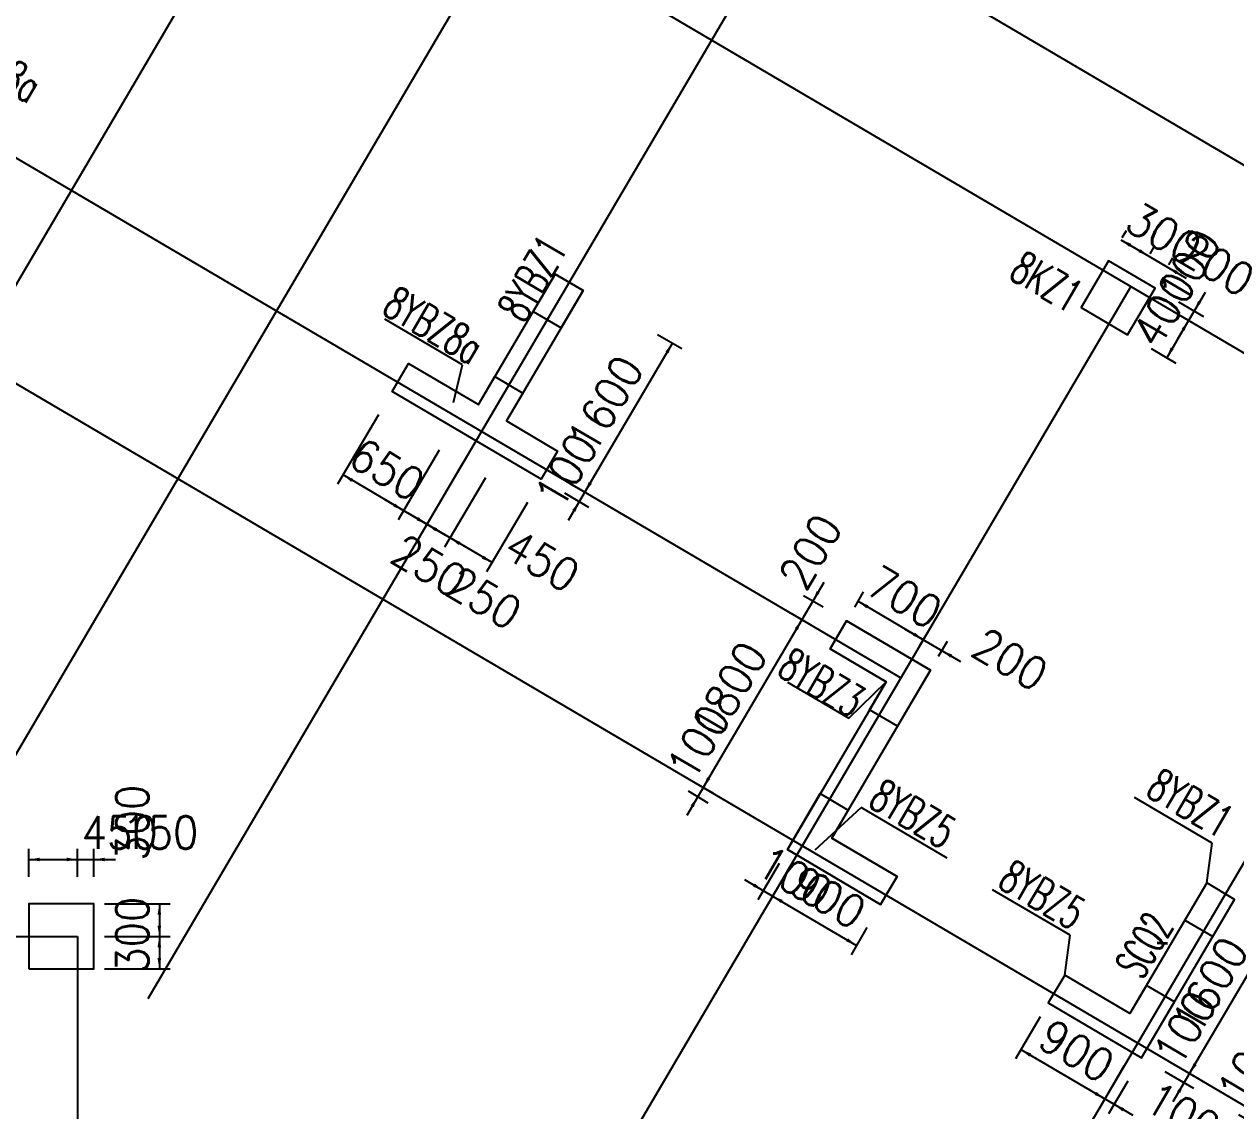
# Model space of a CAD drawing. Extents: x 387171 to 699106, y 11966 to 245688.
# Drawn here: x 595864 to 607071, y 114875 to 124926 of the extents above; entities that cross this region are included whole.
import ezdxf

# ---------------------------------------------------------------- set-up
doc = ezdxf.new("R2010")
doc.units = 0
doc.header["$LTSCALE"] = 100
doc.header["$MEASUREMENT"] = 0
for name, color, linetype in [('b边缘构件', 235, 'Continuous'), ('COLU', 7, 'Continuous'), ('colu-主楼', 7, 'Continuous'), ('DIM', 3, 'Continuous'), ('DOTE', 253, 'Continuous'), ('NUM', 7, 'Continuous'), ('Q-TEXT', 2, 'Continuous'), ('wall-主楼', 2, 'Continuous'), ('Y阴影', 254, 'Continuous'), ('小尺寸', 4, 'Continuous'), ('边缘构件标注', 1, 'Continuous')]:
    doc.layers.add(name, color=color, linetype=linetype)
doc.styles.get("Standard").update_dxf_attribs({"font": 'standard'})
doc.dimstyles.get("Standard").update_dxf_attribs({"dimtxt": 300, "dimasz": 100, "dimexe": 100, "dimexo": 250, "dimgap": 100, "dimtad": 0, "dimtoh": 1, "dimdec": 0, "dimdsep": 46, "dimcen": 0.09, "dimclrt": 7, "dimadec": 0, "dimazin": 0, "dimtfac": 1, "dimtdec": 4, "dimtofl": 0, "dimtmove": 0, "dimatfit": 3, "dimfxl": 1, "dimtolj": 1, "dimtzin": 0, "dimarcsym": 0})

# ---------------------------------------------------------------- blocks, each defined once
blk = doc.blocks.new('*D3747')
at = {"layer": '小尺寸', "color": 0, "linetype": 'ByBlock', "lineweight": -2}
for p, q in [((600898, 120339), (601151, 120770)), ((600862, 120592), (601085, 120460)), ((600912, 120678), (601136, 120547))]:
    blk.add_line(p, q, dxfattribs=at)
for points in [[(601050, 120597), (601086, 120692), (601115, 120675)], [(600999, 120511), (600963, 120416), (600934, 120433)]]:
    blk.add_solid(points, dxfattribs=at)
at = {"layer": '小尺寸', "color": 7, "linetype": 'Continuous', "lineweight": -2, "insert": (600878, 120798), "char_height": 300, "width": 476.67, "attachment_point": 5, "rotation": 59.5454}
blk.add_mtext('100', dxfattribs=at)
blk = doc.blocks.new('*D4628')
at = {"layer": '小尺寸', "color": 0, "linetype": 'ByBlock', "lineweight": -2}
for p, q in [((601723, 122057), (601947, 121926)), ((601050, 120597), (601861, 121977)), ((600912, 120678), (601136, 120547))]:
    blk.add_line(p, q, dxfattribs=at)
for points in [[(601861, 121977), (601824, 121882), (601796, 121899)], [(601050, 120597), (601086, 120692), (601115, 120675)]]:
    blk.add_solid(points, dxfattribs=at)
at = {"layer": '小尺寸', "color": 7, "linetype": 'Continuous', "lineweight": -2, "insert": (601240, 121414), "char_height": 300, "width": 685, "attachment_point": 5, "rotation": 59.5454}
blk.add_mtext('1600', dxfattribs=at)
blk = doc.blocks.new('*D1444')
at = {"layer": '小尺寸', "color": 0, "linetype": 'ByBlock', "lineweight": -2}
for p, q in [((602847, 117162), (602650, 116826)), ((602934, 117111), (602736, 116775)), ((602528, 117013), (602959, 116760))]:
    blk.add_line(p, q, dxfattribs=at)
for points in [[(602700, 116912), (602606, 116948), (602622, 116977)], [(602786, 116861), (602881, 116825), (602864, 116796)]]:
    blk.add_solid(points, dxfattribs=at)
at = {"layer": '小尺寸', "color": 7, "linetype": 'Continuous', "lineweight": -2, "insert": (602988, 117033), "char_height": 300, "width": 476.67, "attachment_point": 5, "rotation": 329.5454}
blk.add_mtext('100', dxfattribs=at)
blk = doc.blocks.new('*D1193')
at = {"layer": '小尺寸', "color": 0, "linetype": 'ByBlock', "lineweight": -2}
for p, q in [((602934, 117111), (602736, 116775)), ((602786, 116861), (603562, 116405)), ((603659, 116569), (603512, 116319))]:
    blk.add_line(p, q, dxfattribs=at)
for points in [[(602786, 116861), (602881, 116825), (602864, 116796)], [(603562, 116405), (603468, 116441), (603484, 116470)]]:
    blk.add_solid(points, dxfattribs=at)
at = {"layer": '小尺寸', "color": 7, "linetype": 'Continuous', "lineweight": -2, "insert": (603301, 116849), "char_height": 300, "width": 556.67, "attachment_point": 5, "rotation": 329.5454}
blk.add_mtext('900', dxfattribs=at)
blk = doc.blocks.new('*D1960')
at = {"layer": '小尺寸', "color": 0, "linetype": 'ByBlock', "lineweight": -2}
for p, q in [((603260, 119762), (602956, 119245)), ((603255, 119533), (603072, 119640)), ((603154, 119360), (602971, 119468))]:
    blk.add_line(p, q, dxfattribs=at)
for points in [[(603158, 119589), (603195, 119684), (603223, 119667)], [(603057, 119417), (603021, 119322), (602992, 119339)]]:
    blk.add_solid(points, dxfattribs=at)
at = {"layer": '小尺寸', "color": 7, "linetype": 'Continuous', "lineweight": -2, "insert": (603137, 120047), "char_height": 300, "width": 566.67, "attachment_point": 5, "rotation": 59.5454}
blk.add_mtext('200', dxfattribs=at)
blk = doc.blocks.new('*D1695')
at = {"layer": '小尺寸', "color": 0, "linetype": 'ByBlock', "lineweight": -2}
for p, q in [((603154, 119360), (602971, 119468)), ((603057, 119417), (602145, 117865)), ((602241, 117809), (602058, 117916))]:
    blk.add_line(p, q, dxfattribs=at)
for points in [[(603057, 119417), (603021, 119322), (602992, 119339)], [(602145, 117865), (602181, 117960), (602210, 117943)]]:
    blk.add_solid(points, dxfattribs=at)
at = {"layer": '小尺寸', "color": 7, "linetype": 'Continuous', "lineweight": -2, "insert": (602385, 118768), "char_height": 300, "width": 690, "attachment_point": 5, "rotation": 59.5454}
blk.add_mtext('1800', dxfattribs=at)
blk = doc.blocks.new('*D2462')
at = {"layer": '小尺寸', "color": 0, "linetype": 'ByBlock', "lineweight": -2}
for p, q in [((602246, 118038), (601993, 117607)), ((602241, 117809), (602058, 117916)), ((602191, 117722), (602008, 117830))]:
    blk.add_line(p, q, dxfattribs=at)
for points in [[(602145, 117865), (602181, 117960), (602210, 117943)], [(602094, 117779), (602058, 117684), (602029, 117701)]]:
    blk.add_solid(points, dxfattribs=at)
at = {"layer": '小尺寸', "color": 7, "linetype": 'Continuous', "lineweight": -2, "insert": (602101, 118284), "char_height": 300, "width": 476.67, "attachment_point": 5, "rotation": 59.5454}
blk.add_mtext('100', dxfattribs=at)
blk = doc.blocks.new('*D2195')
at = {"layer": '小尺寸', "color": 0, "linetype": 'ByBlock', "lineweight": -2}
for p, q in [((603547, 119535), (603628, 119674)), ((603577, 119588), (604181, 119233)), ((604150, 119180), (604232, 119319))]:
    blk.add_line(p, q, dxfattribs=at)
for points in [[(603577, 119588), (603672, 119551), (603655, 119523)], [(604181, 119233), (604086, 119269), (604103, 119298)]]:
    blk.add_solid(points, dxfattribs=at)
at = {"layer": '小尺寸', "color": 7, "linetype": 'Continuous', "lineweight": -2, "insert": (604006, 119626), "char_height": 300, "width": 566.67, "attachment_point": 5, "rotation": 329.5454}
blk.add_mtext('700', dxfattribs=at)
blk = doc.blocks.new('*D2385')
at = {"layer": '小尺寸', "color": 0, "linetype": 'ByBlock', "lineweight": -2}
for p, q in [((604008, 119334), (604526, 119030)), ((604150, 119180), (604232, 119319)), ((604322, 119079), (604404, 119218))]:
    blk.add_line(p, q, dxfattribs=at)
for points in [[(604181, 119233), (604086, 119269), (604103, 119298)], [(604353, 119131), (604448, 119095), (604431, 119066)]]:
    blk.add_solid(points, dxfattribs=at)
at = {"layer": '小尺寸', "color": 7, "linetype": 'Continuous', "lineweight": -2, "insert": (604984, 119050), "char_height": 300, "width": 566.67, "attachment_point": 5, "rotation": 329.5454}
blk.add_mtext('200', dxfattribs=at)
blk = doc.blocks.new('*D4292')
at = {"layer": '小尺寸', "color": 0, "linetype": 'ByBlock', "lineweight": -2}
for p, q in [((605261, 115743), (605033, 115355)), ((605084, 115441), (605859, 114985)), ((606037, 115287), (605809, 114899))]:
    blk.add_line(p, q, dxfattribs=at)
for points in [[(605084, 115441), (605178, 115405), (605161, 115376)], [(605859, 114985), (605765, 115021), (605782, 115050)]]:
    blk.add_solid(points, dxfattribs=at)
at = {"layer": '小尺寸', "color": 7, "linetype": 'Continuous', "lineweight": -2, "insert": (605598, 115429), "char_height": 300, "width": 556.67, "attachment_point": 5, "rotation": 329.5454}
blk.add_mtext('900', dxfattribs=at)
blk = doc.blocks.new('*D3917')
at = {"layer": '小尺寸', "color": 0, "linetype": 'ByBlock', "lineweight": -2}
for p, q in [((606037, 115287), (605809, 114899)), ((606072, 115150), (605895, 114848)), ((605687, 115086), (606118, 114833))]:
    blk.add_line(p, q, dxfattribs=at)
for points in [[(605859, 114985), (605765, 115021), (605782, 115050)], [(605946, 114934), (606040, 114898), (606023, 114869)]]:
    blk.add_solid(points, dxfattribs=at)
at = {"layer": '小尺寸', "color": 7, "linetype": 'Continuous', "lineweight": -2, "insert": (606581, 114851), "char_height": 300, "width": 476.67, "attachment_point": 5, "rotation": 329.5454}
blk.add_mtext('100', dxfattribs=at)
blk = doc.blocks.new('*D158')
at = {"layer": '小尺寸', "color": 0, "linetype": 'ByBlock', "lineweight": -2}
for p, q in [((606465, 115325), (606730, 115169)), ((606492, 114961), (606746, 115392)), ((606415, 115239), (606680, 115083))]:
    blk.add_line(p, q, dxfattribs=at)
for points in [[(606644, 115220), (606680, 115314), (606709, 115297)], [(606593, 115134), (606557, 115039), (606528, 115056)]]:
    blk.add_solid(points, dxfattribs=at)
at = {"layer": '小尺寸', "color": 7, "linetype": 'Continuous', "lineweight": -2, "insert": (606600, 115638), "char_height": 300, "width": 476.67, "attachment_point": 5, "rotation": 59.5454}
blk.add_mtext('100', dxfattribs=at)
blk = doc.blocks.new('*D351')
at = {"layer": '小尺寸', "color": 0, "linetype": 'ByBlock', "lineweight": -2}
for p, q in [((607276, 116704), (607541, 116548)), ((606644, 115220), (607455, 116599)), ((606465, 115325), (606730, 115169))]:
    blk.add_line(p, q, dxfattribs=at)
for points in [[(607455, 116599), (607419, 116504), (607390, 116521)], [(606644, 115220), (606680, 115314), (606709, 115297)]]:
    blk.add_solid(points, dxfattribs=at)
at = {"layer": '小尺寸', "color": 7, "linetype": 'Continuous', "lineweight": -2, "insert": (606834, 116036), "char_height": 300, "width": 685, "attachment_point": 5, "rotation": 59.5454}
blk.add_mtext('1600', dxfattribs=at)
blk = doc.blocks.new('*D1100')
at = {"layer": '小尺寸', "color": 0, "linetype": 'ByBlock', "lineweight": -2}
for p, q in [((606020, 122953), (606059, 123018)), ((606008, 122932), (606267, 122780)), ((606279, 122801), (606317, 122866))]:
    blk.add_line(p, q, dxfattribs=at)
for points in [[(606008, 122932), (606103, 122896), (606086, 122867)], [(606267, 122780), (606172, 122817), (606189, 122845)]]:
    blk.add_solid(points, dxfattribs=at)
at = {"layer": '小尺寸', "color": 7, "linetype": 'Continuous', "lineweight": -2, "insert": (606406, 122988), "char_height": 300, "width": 566.67, "attachment_point": 5, "rotation": 329.5454}
blk.add_mtext('300', dxfattribs=at)
blk = doc.blocks.new('*D1877')
at = {"layer": '小尺寸', "color": 0, "linetype": 'ByBlock', "lineweight": -2}
for p, q in [((606094, 122882), (606611, 122577)), ((606279, 122801), (606317, 122866)), ((606451, 122700), (606490, 122765))]:
    blk.add_line(p, q, dxfattribs=at)
for points in [[(606267, 122780), (606172, 122817), (606189, 122845)], [(606439, 122679), (606534, 122643), (606517, 122614)]]:
    blk.add_solid(points, dxfattribs=at)
at = {"layer": '小尺寸', "color": 7, "linetype": 'Continuous', "lineweight": -2, "insert": (606896, 122700), "char_height": 300, "width": 566.67, "attachment_point": 5, "rotation": 329.5454}
blk.add_mtext('200', dxfattribs=at)
blk = doc.blocks.new('*D1620')
at = {"layer": '小尺寸', "color": 0, "linetype": 'ByBlock', "lineweight": -2}
for p, q in [((606787, 122444), (606533, 122013)), ((606489, 122271), (606721, 122135)), ((606540, 122357), (606771, 122221))]:
    blk.add_line(p, q, dxfattribs=at)
for points in [[(606685, 122272), (606722, 122366), (606750, 122350)], [(606635, 122186), (606598, 122091), (606570, 122108)]]:
    blk.add_solid(points, dxfattribs=at)
at = {"layer": '小尺寸', "color": 7, "linetype": 'Continuous', "lineweight": -2, "insert": (606640, 122687), "char_height": 300, "width": 476.67, "attachment_point": 5, "rotation": 59.5454}
blk.add_mtext('100', dxfattribs=at)
blk = doc.blocks.new('*D1779')
at = {"layer": '小尺寸', "color": 0, "linetype": 'ByBlock', "lineweight": -2}
for p, q in [((606489, 122271), (606721, 122135)), ((606635, 122186), (606432, 121841)), ((606287, 121926), (606518, 121790))]:
    blk.add_line(p, q, dxfattribs=at)
for points in [[(606635, 122186), (606598, 122091), (606570, 122108)], [(606432, 121841), (606468, 121935), (606497, 121919)]]:
    blk.add_solid(points, dxfattribs=at)
at = {"layer": '小尺寸', "color": 7, "linetype": 'Continuous', "lineweight": -2, "insert": (606404, 122287), "char_height": 300, "width": 576.67, "attachment_point": 5, "rotation": 59.5454}
blk.add_mtext('400', dxfattribs=at)
blk = doc.blocks.new('*D1581')
at = {"layer": '小尺寸', "color": 0, "linetype": 'ByBlock', "lineweight": -2}
for p, q in [((607083, 114614), (607336, 115045)), ((607413, 114767), (607148, 114923)), ((607363, 114681), (607098, 114837))]:
    blk.add_line(p, q, dxfattribs=at)
for points in [[(607235, 114873), (607271, 114967), (607300, 114950)], [(607184, 114786), (607148, 114692), (607119, 114709)]]:
    blk.add_solid(points, dxfattribs=at)
at = {"layer": '小尺寸', "color": 7, "linetype": 'Continuous', "lineweight": -2, "insert": (607191, 115291), "char_height": 300, "width": 476.67, "attachment_point": 5, "rotation": 59.5454}
blk.add_mtext('100', dxfattribs=at)
blk = doc.blocks.new('*D390')
at = {"layer": '小尺寸', "color": 0, "linetype": 'ByBlock', "lineweight": -2}
for p, q in [((600132, 120731), (599753, 120088)), ((600519, 120503), (600141, 119860)), ((600192, 119946), (599804, 120174))]:
    blk.add_line(p, q, dxfattribs=at)
for points in [[(599804, 120174), (599899, 120137), (599882, 120109)], [(600192, 119946), (600097, 119982), (600114, 120011)]]:
    blk.add_solid(points, dxfattribs=at)
at = {"layer": '小尺寸', "color": 7, "linetype": 'Continuous', "lineweight": -2, "insert": (600653, 119964), "char_height": 300, "width": 576.67, "attachment_point": 5, "rotation": 329.5454}
blk.add_mtext('450', dxfattribs=at)
blk = doc.blocks.new('*D1264')
at = {"layer": '小尺寸', "color": 0, "linetype": 'ByBlock', "lineweight": -2}
for p, q in [((599916, 120858), (599538, 120214)), ((600132, 120731), (599753, 120088)), ((599976, 120072), (599416, 120402))]:
    blk.add_line(p, q, dxfattribs=at)
for points in [[(599588, 120301), (599494, 120337), (599511, 120366)], [(599804, 120174), (599899, 120137), (599882, 120109)]]:
    blk.add_solid(points, dxfattribs=at)
at = {"layer": '小尺寸', "color": 7, "linetype": 'Continuous', "lineweight": -2, "insert": (600117, 119618), "char_height": 300, "width": 566.67, "attachment_point": 5, "rotation": 329.5454}
blk.add_mtext('250', dxfattribs=at)
blk = doc.blocks.new('*D1483')
at = {"layer": '小尺寸', "color": 0, "linetype": 'ByBlock', "lineweight": -2}
for p, q in [((599140, 121314), (598762, 120670)), ((599701, 120985), (599322, 120341)), ((599373, 120427), (598813, 120757))]:
    blk.add_line(p, q, dxfattribs=at)
for points in [[(598813, 120757), (598907, 120720), (598890, 120692)], [(599373, 120427), (599278, 120464), (599295, 120492)]]:
    blk.add_solid(points, dxfattribs=at)
at = {"layer": '小尺寸', "color": 7, "linetype": 'Continuous', "lineweight": -2, "insert": (599219, 120807), "char_height": 300, "width": 556.67, "attachment_point": 5, "rotation": 329.5454}
blk.add_mtext('650', dxfattribs=at)
blk = doc.blocks.new('*D1214')
at = {"layer": '小尺寸', "color": 0, "linetype": 'ByBlock', "lineweight": -2}
for p, q in [((599701, 120985), (599322, 120341)), ((599916, 120858), (599538, 120214)), ((599200, 120529), (599761, 120199))]:
    blk.add_line(p, q, dxfattribs=at)
for points in [[(599373, 120427), (599278, 120464), (599295, 120492)], [(599588, 120301), (599683, 120264), (599666, 120235)]]:
    blk.add_solid(points, dxfattribs=at)
at = {"layer": '小尺寸', "color": 7, "linetype": 'Continuous', "lineweight": -2, "insert": (599611, 119915), "char_height": 300, "width": 566.67, "attachment_point": 5, "rotation": 329.5454}
blk.add_mtext('250', dxfattribs=at)
blk = doc.blocks.new('*D860')
at = {"layer": 'DIM', "color": 0, "linetype": 'ByBlock', "lineweight": -2}
for p, q in [((595908, 117038), (595908, 117299)), ((596358, 117038), (596358, 117299)), ((595908, 117199), (596358, 117199))]:
    blk.add_line(p, q, dxfattribs=at)
for points in [[(595908, 117199), (596008, 117216), (596008, 117183)], [(596358, 117199), (596258, 117183), (596258, 117216)]]:
    blk.add_solid(points, dxfattribs=at)
at = {"layer": 'DIM', "color": 7, "linetype": 'Continuous', "lineweight": -2, "insert": (596746, 117449), "char_height": 300, "width": 576.67, "attachment_point": 5}
blk.add_mtext('450', dxfattribs=at)
blk = doc.blocks.new('*D472')
at = {"layer": 'DIM', "color": 0, "linetype": 'ByBlock', "lineweight": -2}
for p, q in [((596358, 117038), (596358, 117299)), ((596508, 117038), (596508, 117299)), ((596158, 117199), (596708, 117199))]:
    blk.add_line(p, q, dxfattribs=at)
for points in [[(596358, 117199), (596258, 117183), (596258, 117216)], [(596508, 117199), (596608, 117216), (596608, 117183)]]:
    blk.add_solid(points, dxfattribs=at)
at = {"layer": 'DIM', "color": 7, "linetype": 'Continuous', "lineweight": -2, "insert": (597123, 117449), "char_height": 300, "width": 476.67, "attachment_point": 5}
blk.add_mtext('150', dxfattribs=at)
blk = doc.blocks.new('*D1374')
at = {"layer": 'DIM', "color": 0, "linetype": 'ByBlock', "lineweight": -2}
for p, q in [((596608, 116788), (597214, 116788)), ((597114, 116788), (597114, 116488)), ((596608, 116488), (597214, 116488))]:
    blk.add_line(p, q, dxfattribs=at)
for points in [[(597114, 116788), (597131, 116688), (597097, 116688)], [(597114, 116488), (597097, 116588), (597131, 116588)]]:
    blk.add_solid(points, dxfattribs=at)
at = {"layer": 'DIM', "color": 7, "linetype": 'Continuous', "lineweight": -2, "insert": (596864, 117539), "char_height": 300, "width": 566.67, "attachment_point": 5, "rotation": 90}
blk.add_mtext('300', dxfattribs=at)
blk = doc.blocks.new('*D1565')
at = {"layer": 'DIM', "color": 0, "linetype": 'ByBlock', "lineweight": -2}
for p, q in [((596608, 116488), (597214, 116488)), ((597114, 116488), (597114, 116188)), ((596608, 116188), (597214, 116188))]:
    blk.add_line(p, q, dxfattribs=at)
for points in [[(597114, 116488), (597131, 116388), (597097, 116388)], [(597114, 116188), (597097, 116288), (597131, 116288)]]:
    blk.add_solid(points, dxfattribs=at)
at = {"layer": 'DIM', "color": 7, "linetype": 'Continuous', "lineweight": -2, "insert": (596864, 116503), "char_height": 300, "width": 566.67, "attachment_point": 5, "rotation": 90}
blk.add_mtext('300', dxfattribs=at)

msp = doc.modelspace()

# ---------------------------------------------------------------- hatches: boundary and pattern name
at = {"layer": 'Y阴影'}
h = msp.add_hatch(dxfattribs=at)
h.set_pattern_fill('ANSI31', color=256, scale=25, angle=-30.45463, style=0)
h.set_pattern_definition([])
h.paths.add_polyline_path([(600775.1, 122614.8), (600572.3, 122270), (600830.9, 122117.9), (601033.7, 122462.7)], flags=0)
h = msp.add_hatch(dxfattribs=at)
h.set_pattern_fill('ANSI31', color=256, scale=25, angle=-30.45463, style=0)
h.set_pattern_definition([])
h.paths.add_polyline_path([(600798.2, 120977.1), (600646.2, 120718.5), (599266.9, 121529.5), (599419, 121788.1), (600065.5, 121407.9), (600217.5, 121666.5), (600476.2, 121514.5), (600324.1, 121255.9)], flags=0)
h = msp.add_hatch(dxfattribs=at)
h.set_pattern_fill('ANSI31', color=256, scale=25, angle=-30.45463, style=0)
h.set_pattern_definition([])
h.paths.add_polyline_path([(604246.3, 118949.7), (603942.2, 118432.5), (603683.6, 118584.5), (603835.7, 118843.1), (603318.4, 119147.2), (603470.5, 119405.9)], flags=0)
h = msp.add_hatch(dxfattribs=at)
h.set_pattern_fill('ANSI31', color=256, scale=25, angle=-30.45463, style=0)
h.set_pattern_definition([])
h.paths.add_polyline_path([(603937.4, 117043.2), (603785.4, 116784.6), (602923.3, 117291.5), (603227.4, 117808.7), (603486, 117656.6), (603334, 117398)], flags=0)
h = msp.add_hatch(dxfattribs=at)
h.set_pattern_fill('ANSI31', color=256, scale=25, angle=-30.45463, style=0)
h.set_pattern_definition([])
h.paths.add_polyline_path([(606802.1, 116982.9), (606599.3, 116638.1), (606858, 116486.1), (607060.7, 116830.9)], flags=0)
h = msp.add_hatch(dxfattribs=at)
h.set_pattern_fill('ANSI31', color=256, scale=25, angle=-30.45463, style=0)
h.set_pattern_definition([])
h.paths.add_polyline_path([(605489.1, 116130.9), (605337, 115872.3), (606199, 115365.4), (606503.2, 115882.6), (606244.5, 116034.7), (606092.5, 115776.1)], flags=0)

# ---------------------------------------------------------------- linework, layer by layer
at = {"layer": 'b边缘构件'}
for points in [[(600775.1, 122614.8), (600572.3, 122270), (600830.9, 122117.9), (601033.7, 122462.7), (600775.1, 122614.8)], [(600798.2, 120977.1), (600646.2, 120718.5), (599266.9, 121529.5), (599419, 121788.1), (600065.5, 121407.9), (600217.5, 121666.5), (600476.2, 121514.5), (600324.1, 121255.9), (600798.2, 120977.1)], [(604246.3, 118949.7), (603942.2, 118432.5), (603683.6, 118584.5), (603835.7, 118843.1), (603318.4, 119147.2), (603470.5, 119405.9), (604246.3, 118949.7)], [(603937.4, 117043.2), (603785.4, 116784.6), (602923.3, 117291.5), (603227.4, 117808.7), (603486, 117656.6), (603334, 117398), (603937.4, 117043.2)], [(606802.1, 116982.9), (606599.3, 116638.1), (606858, 116486.1), (607060.7, 116830.9), (606802.1, 116982.9)], [(605489.1, 116130.9), (605337, 115872.3), (606199, 115365.4), (606503.2, 115882.6), (606244.5, 116034.7), (606092.5, 115776.1), (605489.1, 116130.9)]]:
    msp.add_lwpolyline(points, dxfattribs=at)
at = {"layer": 'COLU'}
msp.add_lwpolyline([(595908.1, 116187.9), (596508.1, 116187.9), (596508.1, 116787.9), (595908.1, 116787.9)], close=True, dxfattribs=at)
at = {"layer": 'colu-主楼'}
msp.add_lwpolyline([(606071, 122053), (606324.4, 122484), (605893.4, 122737.4), (605640, 122306.4)], close=True, dxfattribs=at)
msp.add_lwpolyline([(606071, 122053), (606324.4, 122484), (605893.4, 122737.4), (605640, 122306.4)], close=True, dxfattribs=at)
at = {"layer": 'DOTE'}
for p, q in [((583218.7, 135953.7), (631186.4, 107749.7)), ((581089.9, 132333.2), (603972.6, 118878.6)), ((580177.5, 130781.5), (629391, 101845)), ((600406, 130372.1), (593214.3, 118140.9)), ((597120.7, 129519.7), (633192.4, 108310.3)), ((602302.5, 129257), (595110.8, 117025.8)), ((602982.5, 126073.1), (597007.2, 115910.7)), ((606101.4, 122499.2), (600886.4, 113629.9)), ((609204.7, 120674.5), (603989.7, 111805.2)), ((518658.1, 116487.9), (596358.1, 116487.9)), ((596358.1, 116487.9), (596358.1, 110837.9))]:
    msp.add_line(p, q, dxfattribs=at)
at = {"layer": 'wall-主楼'}
for points in [[(601033.7, 122462.7), (600324.1, 121255.9), (600798.2, 120977.1), (600646.2, 120718.5), (599266.5, 121529.7), (599418.5, 121788.3), (600065.5, 121407.9), (600775.1, 122614.8)], [(603334, 117398), (604246.3, 118949.7), (603470.5, 119405.9), (603318.4, 119147.2), (603835.7, 118843.1), (602923.3, 117291.5), (603785.4, 116784.6), (603937.4, 117043.2)], [(606092.5, 115776.1), (605489.1, 116130.9), (605337, 115872.3), (606199, 115365.4), (607060.7, 116830.9), (606802.1, 116982.9)]]:
    msp.add_lwpolyline(points, close=True, dxfattribs=at)
at = {"layer": '边缘构件标注', "color": 200}
for p, q in [((599917.9, 121775.4), (599200.9, 122197)), ((599833.5, 121428.3), (599917.9, 121775.4)), ((602924.1, 118841.2), (603492.5, 118506.9)), ((603492.5, 118506.9), (603835.7, 118843.1)), ((603181.9, 117288.3), (603605.2, 117679.6)), ((604402.4, 117210.8), (603605.2, 117679.6)), ((606851.6, 117350.5), (606134.7, 117772.1)), ((606802.1, 116982.9), (606851.6, 117350.5)), ((605538.6, 116498.5), (604821.6, 116920.1)), ((605489.1, 116130.9), (605538.6, 116498.5))]:
    msp.add_line(p, q, dxfattribs=at)

# ---------------------------------------------------------------- texts
at = {"layer": 'NUM', "color": 200, "width": 0.7}
msp.add_text('8KZ1', height=300, rotation=329.54537, dxfattribs=at).set_placement((604959.7, 122583.1))
at = {"layer": 'Q-TEXT', "color": 3, "width": 0.6}
msp.add_text('SCQ2', height=300, rotation=59.54537, dxfattribs=at).set_placement((606205.7, 116079.1))
at = {"layer": '边缘构件标注', "color": 200, "width": 0.7}
for s, rotation, p in [('8YBZ8a', 329.54537, (595069.9, 124677)), ('8YBZ1', 59.54537, (600488, 122149.9)), ('8YBZ8a', 329.54537, (599159, 122257.4)), ('8YBZ3', 329.54537, (602814.3, 118913.7)), ('8YBZ1', 329.54537, (606224.8, 117797.5)), ('8YBZ5', 329.54537, (603657.7, 117699.8)), ('8YBZ5', 329.54537, (604855.2, 116951.4))]:
    msp.add_text(s, height=300, rotation=rotation, dxfattribs=at).set_placement(p)

# ---------------------------------------------------------------- dimensions: what is measured, and where the dimension line sits
at = {"layer": 'DIM', "color": 200}
for base, p1, p2, picture, middle in [((597114.1, 116487.9), (596358.1, 116787.9), (596358.1, 116487.9), '*D1374', (596864.1, 117006)), ((597114.1, 116187.9), (596358.1, 116487.9), (596358.1, 116187.9), '*D1565', (596864.1, 115969.9))]:
    dim = msp.add_linear_dim(base=base, p1=p1, p2=p2, angle=90, dimstyle='Standard', dxfattribs=at)
    dim.commit()
    dim.dimension.update_dxf_attribs({"geometry": picture, "text_midpoint": middle})
for base, p1, p2, picture, middle in [((596358.1, 117199.3), (595908.1, 116787.9), (596358.1, 116787.9), '*D860', (596133.1, 117449.3)), ((596508.1, 117199.3), (596358.1, 116787.9), (596508.1, 116787.9), '*D472', (596710, 117449.3))]:
    dim = msp.add_linear_dim(base=base, p1=p1, p2=p2, dimstyle='Standard', dxfattribs=at)
    dim.commit()
    dim.dimension.update_dxf_attribs({"geometry": picture, "text_midpoint": middle})
at = {"layer": '小尺寸'}
for base, p1, p2, angle, picture, middle in [((606266.6, 122780.2), (605893.4, 122737.4), (606152, 122585.4), 329.54537, '*D1100', (605946.7, 123258.3)), ((606439, 122678.8), (606152, 122585.4), (606324.4, 122484), 329.54537, '*D1877', (606479.5, 122945)), ((606634.6, 122185.6), (606324.4, 122484), (606273.8, 122397.8), 59.54537, '*D1620', (606442.8, 122352.6)), ((606431.8, 121840.8), (606273.8, 122397.8), (606071, 122053), 59.54537, '*D1779', (606105.8, 121779.6)), ((601860.6, 121976.5), (600696.8, 120804.7), (601507.8, 122184), 59.54537, '*D4628', (601239.6, 121413.6)), ((598812.5, 120756.7), (599827.2, 121200), (599266.9, 121529.5), 149.54537, '*D1483', (599219.4, 120807.5)), ((599588.4, 120300.5), (599827.2, 121200), (600042.7, 121073.3), 329.54537, '*D1214', (599173.3, 120172.6)), ((599588.4, 120300.5), (600258.2, 120946.6), (600042.7, 121073.3), 149.54537, '*D1264', (599678.4, 119875.6)), ((601049.6, 120597.3), (600646.2, 120718.5), (600696.8, 120804.7), 59.54537, '*D3747', (600681.1, 120463.7)), ((599803.9, 120173.8), (600646.2, 120718.5), (600258.2, 120946.6), 149.54537, '*D390', (600124.5, 120275.3)), ((603057, 119417), (603470.5, 119405.9), (603369.1, 119233.4), 59.54537, '*D1960', (602892.2, 119629.9)), ((604180.8, 119232.9), (603419.8, 119319.7), (604023.2, 118964.9), 329.54537, '*D2195', (604005.8, 119625.8)), ((602144.7, 117865.3), (603369.1, 119233.4), (602456.8, 117681.8), 59.54537, '*D1695', (602385.3, 118767.9)), ((604353.2, 119131.5), (604023.2, 118964.9), (604195.6, 118863.5), 329.54537, '*D2385', (604567.8, 119295.3)), ((602094, 117779.1), (602456.8, 117681.8), (602406.1, 117595.6), 59.54537, '*D2462', (601903.8, 117948.9)), ((602786.4, 116861.3), (602974, 117377.7), (603060.2, 117327), 329.54537, '*D1444', (602652.9, 117229.9)), ((603562.2, 116405.2), (603060.2, 117327), (603785.4, 116784.6), 329.54537, '*D1193', (603301, 116848.8)), ((607455.1, 116599), (606249.7, 115451.6), (607060.7, 116830.9), 59.54537, '*D351', (606834.1, 116036.1)), ((605859.4, 114985.1), (605387.7, 115958.5), (606163.5, 115502.3), 329.54537, '*D4292', (605598.2, 115428.7)), ((606644.1, 115219.7), (606199, 115365.4), (606249.7, 115451.6), 59.54537, '*D158', (606403.3, 115303.3)), ((607234.6, 114872.6), (607578.3, 114554.5), (607629, 114640.7), 59.54537, '*D1581', (606993.7, 114956.2)), ((605945.6, 114934.4), (606163.5, 115502.3), (606199, 115365.4), 329.54537, '*D3917', (606246.4, 115047.5))]:
    dim = msp.add_linear_dim(base=base, p1=p1, p2=p2, angle=angle, dimstyle='Standard', dxfattribs=at)
    dim.commit()
    dim.dimension.update_dxf_attribs({"geometry": picture, "text_midpoint": middle})

doc.saveas('drawing.dxf')
